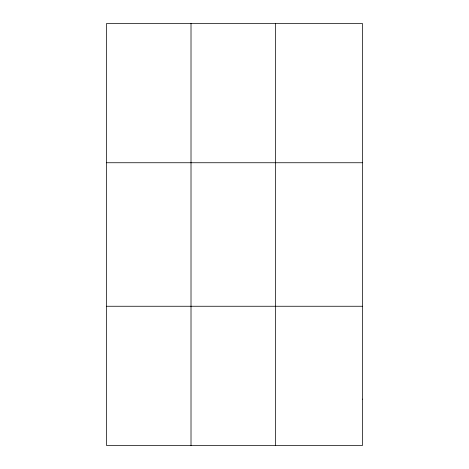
<?xml version="1.0" encoding="UTF-8"?>
<svg xmlns="http://www.w3.org/2000/svg" width="469" height="469" viewBox="0 0 469 469"><rect width="100%" height="100%" fill="white"/><g stroke="black" fill="none" stroke-linecap="round" stroke-linejoin="round"><path stroke-width="0.7" d="M191.012 23.45L191.012 445.55M275.432 23.45L275.432 445.55M106.592 162.743L362.408 162.743M106.592 306.257L362.408 306.257M362.408 399.119L362.408 445.55L106.592 445.55L106.592 23.45L362.408 23.45L362.408 399.119"/></g></svg>
